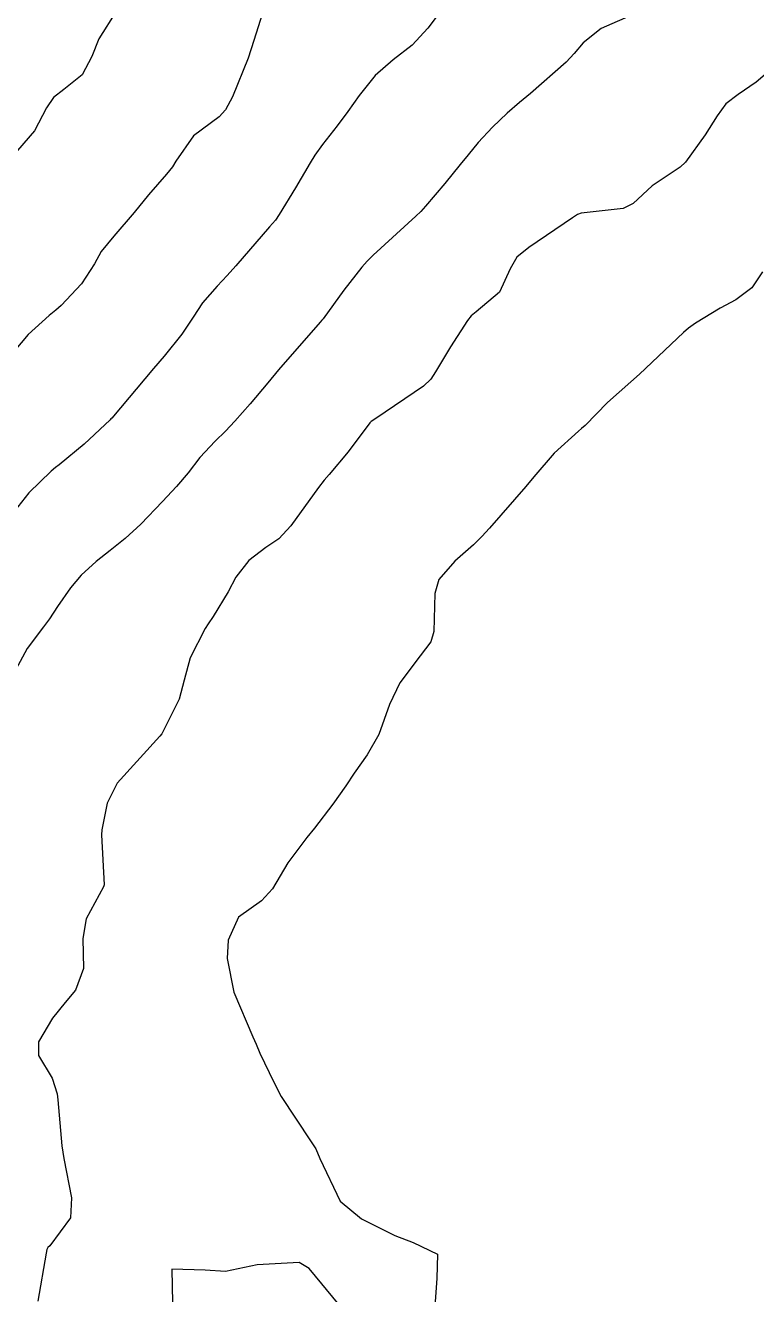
# Model space of a CAD drawing. Header units: metres. Extents: x 298520 to 308411, y 7433745 to 7450750.
# Drawn here: x 303560.17 to 303588.36, y 7440428.63 to 7440477.55 of the extents above; entities that cross this region are included whole.
import ezdxf

# ---------------------------------------------------------------- set-up
doc = ezdxf.new("R2010")
doc.units = ezdxf.units.M
doc.header["$LTSCALE"] = 10
doc.layers.add('Curvas de Nivel 1m', color=11, linetype='Continuous')
doc.layers.add('Curvas de Nivel 5m', color=15, linetype='Continuous')

msp = doc.modelspace()

# ---------------------------------------------------------------- linework, layer by layer
at = {"layer": 'Curvas de Nivel 1m', "flags": 128}
for points, elevation in [([(303569.389, 7440478.275), (303568.98, 7440476.974), (303568.762, 7440476.284), (303568.158, 7440474.802), (303567.887, 7440474.296), (303567.64, 7440474.032), (303566.65, 7440473.292), (303565.977, 7440472.316), (303565.841, 7440472.096), (303565.615, 7440471.825), (303564.913, 7440471.021), (303564.369, 7440470.338), (303563.584, 7440469.423), (303563.094, 7440468.838), (303562.834, 7440468.357), (303562.333, 7440467.591), (303561.549, 7440466.762), (303561.343, 7440466.575), (303561.091, 7440466.375), (303560.277, 7440465.641), (303559.527, 7440464.751)], 724), ([(303576.011, 7440477.874), (303575.682, 7440477.448), (303575.09, 7440476.79), (303574.348, 7440476.22), (303573.657, 7440475.622), (303573.038, 7440474.848), (303572.609, 7440474.24), (303572.197, 7440473.685), (303571.63, 7440472.957), (303571.332, 7440472.547), (303571.153, 7440472.255), (303570.581, 7440471.288), (303569.956, 7440470.266), (303569.809, 7440470.05), (303569.588, 7440469.788), (303568.285, 7440468.289), (303567.952, 7440467.909), (303567.561, 7440467.498), (303567, 7440466.856), (303566.642, 7440466.309), (303566.203, 7440465.647), (303565.528, 7440464.806), (303565.11, 7440464.326), (303563.504, 7440462.42), (303563.471, 7440462.383), (303563.445, 7440462.351), (303562.44, 7440461.409), (303561.477, 7440460.619), (303561.336, 7440460.511), (303561.169, 7440460.373), (303560.307, 7440459.539), (303559.454, 7440458.462)], 723), ([(303583.691, 7440478.008), (303582.372, 7440477.434), (303581.674, 7440476.877), (303581.331, 7440476.472), (303581.024, 7440476.14), (303579.651, 7440474.927), (303579.228, 7440474.583), (303578.747, 7440474.169), (303578.18, 7440473.632), (303577.632, 7440473.041), (303577.241, 7440472.57), (303576.939, 7440472.187), (303576.348, 7440471.457), (303575.599, 7440470.58), (303575.416, 7440470.383), (303575.22, 7440470.206), (303573.578, 7440468.702), (303573.343, 7440468.464), (303573.141, 7440468.234), (303572.45, 7440467.351), (303571.654, 7440466.249), (303571.605, 7440466.186), (303571.542, 7440466.113), (303569.924, 7440464.274), (303569.518, 7440463.781), (303568.833, 7440462.964), (303568.24, 7440462.293), (303567.886, 7440461.907), (303567.491, 7440461.523), (303566.896, 7440460.892), (303566.445, 7440460.31), (303566.003, 7440459.779), (303565.462, 7440459.196), (303564.628, 7440458.332), (303564.016, 7440457.77), (303563.437, 7440457.31), (303562.895, 7440456.891), (303562.316, 7440456.361), (303561.915, 7440455.868), (303561.411, 7440455.155), (303561.098, 7440454.681), (303560.867, 7440454.375), (303560.237, 7440453.539), (303559.623, 7440452.388)], 722), ([(303589.141, 7440476.045), (303588.349, 7440475.36), (303587.651, 7440474.894), (303587.184, 7440474.528), (303586.844, 7440474.068), (303586.375, 7440473.334), (303585.625, 7440472.279), (303585.415, 7440472.083), (303584.343, 7440471.368), (303583.602, 7440470.69), (303583.221, 7440470.491), (303581.596, 7440470.322), (303581.457, 7440470.27), (303581.268, 7440470.135), (303579.581, 7440468.997), (303579.124, 7440468.618), (303578.858, 7440468.167), (303578.454, 7440467.276), (303577.548, 7440466.511), (303577.363, 7440466.364), (303577.218, 7440466.183), (303576.557, 7440465.166), (303575.982, 7440464.195), (303575.799, 7440463.918), (303575.517, 7440463.644), (303573.68, 7440462.403), (303573.503, 7440462.279), (303573.477, 7440462.256), (303573.448, 7440462.231), (303572.613, 7440461.112), (303571.881, 7440460.246), (303571.691, 7440460.027), (303571.468, 7440459.738), (303570.411, 7440458.266), (303569.949, 7440457.769), (303569.44, 7440457.427), (303568.787, 7440456.932), (303568.29, 7440456.291), (303567.994, 7440455.717), (303567.408, 7440454.775), (303567.218, 7440454.489), (303567.097, 7440454.303), (303566.522, 7440453.178), (303566.295, 7440452.311), (303566.099, 7440451.585), (303565.473, 7440450.319), (303565.426, 7440450.245), (303565.351, 7440450.16), (303563.715, 7440448.344), (303563.325, 7440447.577), (303563.114, 7440446.552), (303563.101, 7440446.352), (303563.213, 7440444.422), (303563.187, 7440444.351), (303562.509, 7440443.119), (303562.383, 7440442.359), (303562.407, 7440441.197), (303562.107, 7440440.361), (303561.707, 7440439.887), (303561.222, 7440439.282), (303560.673, 7440438.378), (303560.677, 7440437.848), (303561.199, 7440436.976), (303561.39, 7440436.368), (303561.424, 7440436.133), (303561.581, 7440434.366), (303561.652, 7440433.871), (303561.947, 7440432.362), (303561.904, 7440431.59), (303561.115, 7440430.515), (303561.036, 7440430.45), (303560.992, 7440430.372), (303560.967, 7440430.228), (303560.649, 7440428.377)], 721)]:
    msp.add_lwpolyline(points, dxfattribs=dict(at, elevation=elevation))
at = {"layer": 'Curvas de Nivel 5m', "flags": 128}
for points, elevation in [([(303563.689, 7440478.109), (303562.997, 7440477.033), (303562.727, 7440476.359), (303562.366, 7440475.653), (303561.65, 7440475.077), (303561.25, 7440474.771), (303560.985, 7440474.377), (303560.526, 7440473.489), (303559.623, 7440472.443)], 725), ([(303588.585, 7440468.05), (303588.184, 7440467.433), (303587.557, 7440466.981), (303586.959, 7440466.659), (303586.01, 7440466.075), (303585.735, 7440465.884), (303585.539, 7440465.721), (303583.844, 7440464.105), (303583.52, 7440463.818), (303582.619, 7440463.012), (303581.752, 7440462.128), (303581.619, 7440462.011), (303581.5, 7440461.919), (303580.565, 7440461.066), (303579.777, 7440460.155), (303579.469, 7440459.774), (303578.066, 7440458.174), (303577.775, 7440457.85), (303577.443, 7440457.537), (303576.725, 7440456.896), (303576.114, 7440456.193), (303575.956, 7440455.656), (303575.922, 7440454.195), (303575.797, 7440453.798), (303575.393, 7440453.248), (303574.606, 7440452.212), (303574.207, 7440451.38), (303573.795, 7440450.223), (303573.345, 7440449.439), (303572.843, 7440448.73), (303572.532, 7440448.238), (303572.031, 7440447.538), (303571.317, 7440446.614), (303571.016, 7440446.254), (303570.286, 7440445.277), (303569.701, 7440444.274), (303569.278, 7440443.812), (303568.386, 7440443.174), (303567.99, 7440442.293), (303567.957, 7440441.588), (303568.205, 7440440.29), (303568.936, 7440438.562), (303569.065, 7440438.281), (303569.21, 7440437.94), (303569.747, 7440436.821), (303570.029, 7440436.267), (303571.167, 7440434.553), (303571.369, 7440434.248), (303571.526, 7440433.879), (303572.307, 7440432.238), (303573.133, 7440431.557), (303574.419, 7440430.915), (303575.12, 7440430.643), (303576.058, 7440430.191), (303576.038, 7440429.256), (303575.953, 7440428.191)], 720), ([(303572.266, 7440428.238), (303571.107, 7440429.637), (303570.721, 7440429.867), (303569.108, 7440429.782), (303567.882, 7440429.515), (303567.106, 7440429.577), (303565.811, 7440429.608), (303565.847, 7440428.312)], 720)]:
    msp.add_lwpolyline(points, dxfattribs=dict(at, elevation=elevation))

doc.saveas('drawing.dxf')
